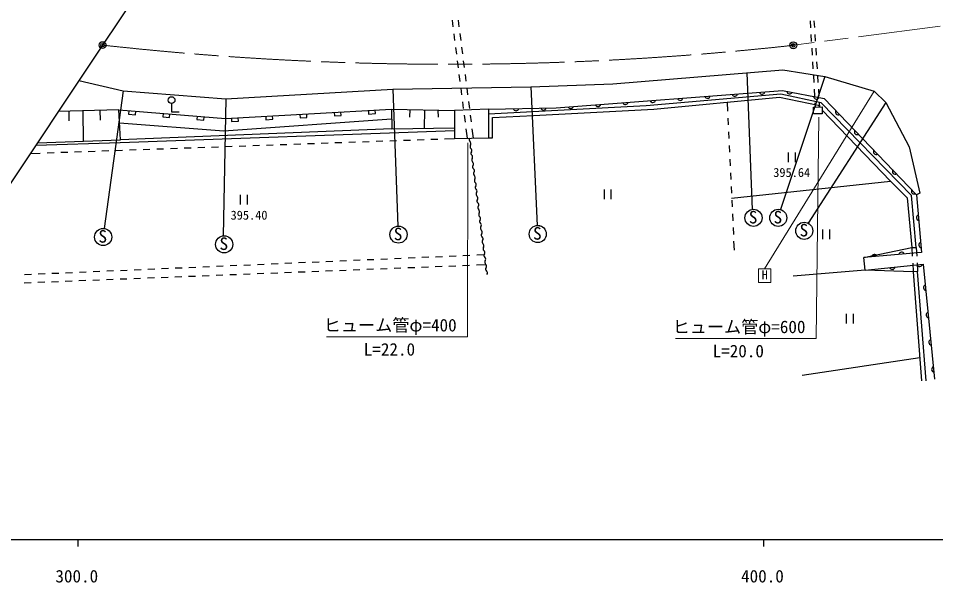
# Model space of a CAD drawing. Units: millimetres, scale not verified. Extents: x 40000 to 680000, y 20000 to 380000.
# Drawn here: x 359323 to 493106, y 198715 to 281098 of the extents above; entities that cross this region are included whole.
import ezdxf
from ezdxf.enums import TextEntityAlignment as Align

# ---------------------------------------------------------------- set-up
doc = ezdxf.new("R2010")
doc.units = ezdxf.units.MM
doc.header["$LTSCALE"] = 1000
doc.header["$PDMODE"] = 32
doc.header["$PDSIZE"] = 500
doc.linetypes.add('CHAIN', pattern=[18.5, 12, -1.5, 3.5, -1.5])
for name, color, linetype, lineweight in [('M-BGD', 7, 'Continuous', 25), ('M-BMK', 2, 'CHAIN', 13), ('M-BMK-SRVR', 3, 'Continuous', 25), ('M-STR-HTXT', 7, 'Continuous', 13), ('M-TTL-BAND', 7, 'Continuous', 25)]:
    doc.layers.add(name, color=color, linetype=linetype, lineweight=lineweight)
doc.layers.add('M-OTRS', color=6, linetype='Continuous')
doc.styles.add('ＭＳ ゴシック', font='')
doc.styles.add('ＭＳ 明朝', font='')
doc.styles.get('ＭＳ ゴシック').set_extended_font_data('MS Gothic')
doc.styles.get('ＭＳ 明朝').set_extended_font_data('MS Mincho')

msp = doc.modelspace()

# ---------------------------------------------------------------- linework, layer by layer
at = {"layer": 'M-BGD'}
for p, q in [((422750, 279833), (422623, 280825)), ((423455, 280853), (423581, 279861)), ((474798, 280723), (474856, 279725)), ((475472, 279737), (475408, 280735)), ((423003, 277849), (422877, 278841)), ((423708, 278869), (423835, 277877)), ((474915, 278727), (474973, 277729)), ((475600, 277741), (475536, 278739)), ((423256, 275866), (423130, 276858)), ((423961, 276885), (424088, 275893)), ((475032, 276730), (475091, 275732)), ((475728, 275745), (475664, 276743)), ((423509, 273882), (423383, 274874)), ((424214, 274901), (424341, 273909)), ((475149, 274734), (475208, 273735)), ((475855, 273749), (475792, 274747)), ((424467, 272917), (424594, 271925)), ((446013, 271513), (470816, 273566)), ((465573, 273132), (466322, 253209)), ((470816, 273566), (476938, 272619)), ((368145, 272003), (374604, 270506)), ((423763, 271898), (423636, 272890)), ((476938, 272619), (470456, 253190)), ((475266, 272737), (475325, 271739)), ((475983, 271753), (475919, 272751)), ((476938, 272619), (484146, 270455)), ((374604, 270506), (371847, 250411)), ((374604, 270506), (389582, 269322)), ((389582, 269322), (413957, 270772)), ((413957, 270772), (434043, 271085)), ((413957, 270772), (414667, 250773)), ((424016, 269914), (423889, 270906)), ((424720, 270933), (424847, 269941)), ((434043, 271085), (446013, 271513)), ((434043, 271085), (435004, 250858)), ((475383, 270741), (475442, 269742)), ((476111, 269757), (476047, 270755)), ((484146, 270455), (485857, 268822)), ((389582, 269322), (389205, 249347)), ((424269, 267930), (424142, 268922)), ((424973, 268949), (425100, 267957)), ((470529, 270010), (450895, 268334)), ((451997, 267839), (470350, 269584)), ((470350, 269584), (475968, 268429)), ((476402, 268762), (470529, 270010)), ((373955, 267729), (365131, 267477)), ((368708, 267580), (368782, 263175)), ((371189, 267650), (371260, 266213)), ((374236, 263382), (373955, 267729)), ((375450, 267609), (375410, 267111)), ((381666, 268656), (381666, 267471)), ((410373, 267629), (410400, 267129)), ((411399, 267185), (411371, 267684)), ((413728, 267814), (413771, 264945)), ((413728, 267814), (422923, 267648)), ((416440, 267765), (416373, 266671)), ((418568, 267727), (418523, 265038)), ((420523, 267691), (420544, 266650)), ((427903, 267824), (422923, 267648)), ((422923, 267648), (422946, 263564)), ((427903, 267824), (427884, 263642)), ((450895, 268334), (427900, 267098)), ((434436, 266893), (451997, 267839)), ((462681, 268855), (462743, 267541)), ((485857, 268822), (474513, 251209)), ((475266, 268151), (476558, 268173)), ((475283, 267144), (475266, 268151)), ((475500, 268744), (475535, 268155)), ((475968, 268429), (476213, 268167)), ((476213, 268167), (476175, 268759)), ((489596, 255215), (476402, 268762)), ((476558, 268173), (476575, 267166)), ((476566, 267690), (486530, 257347)), ((485857, 268822), (489237, 262358)), ((366662, 267521), (366688, 266112)), ((375410, 267111), (376407, 267031)), ((376407, 267031), (376447, 267529)), ((380434, 267208), (380394, 266710)), ((380394, 266710), (381391, 266630)), ((381391, 266630), (381431, 267128)), ((381666, 267471), (382767, 267471)), ((385418, 266808), (385378, 266309)), ((385378, 266309), (386374, 266229)), ((386374, 266229), (386414, 266728)), ((389305, 264684), (413749, 266424)), ((390403, 266526), (390431, 266026)), ((391429, 266081), (391402, 266581)), ((395395, 266801), (395423, 266302)), ((395423, 266302), (396422, 266357)), ((396422, 266357), (396394, 266857)), ((400388, 267077), (400415, 266578)), ((400415, 266578), (401414, 266633)), ((401414, 266633), (401386, 267132)), ((405380, 267353), (405408, 266854)), ((405408, 266854), (406406, 266909)), ((406406, 266909), (406379, 267408)), ((410400, 267129), (411399, 267185)), ((424522, 265946), (424395, 266938)), ((425227, 266965), (425353, 265973)), ((428458, 266630), (434436, 266893)), ((428458, 263646), (428458, 266630)), ((462791, 266542), (462839, 265543)), ((476575, 267166), (475283, 267144)), ((374077, 265847), (389305, 264684)), ((413771, 264945), (374236, 263382)), ((390431, 266026), (391429, 266081)), ((413771, 264945), (422937, 265123)), ((424822, 263593), (424649, 264954)), ((425480, 264982), (425655, 263607)), ((374164, 262966), (422939, 264737)), ((421489, 263512), (422946, 263564)), ((422946, 263564), (427884, 263642)), ((427884, 263642), (428458, 263646)), ((462886, 264544), (462934, 263546)), ((361857, 262563), (374164, 262966)), ((362095, 262921), (374236, 263382)), ((385512, 262243), (386511, 262279)), ((387511, 262314), (388510, 262349)), ((389509, 262384), (390509, 262420)), ((391508, 262455), (392507, 262490)), ((393507, 262525), (394506, 262561)), ((395506, 262596), (396505, 262631)), ((397504, 262666), (398504, 262702)), ((399503, 262737), (400503, 262772)), ((401502, 262807), (402501, 262843)), ((403501, 262878), (404500, 262913)), ((405499, 262948), (406499, 262984)), ((407498, 263019), (408498, 263054)), ((409497, 263089), (410496, 263125)), ((411496, 263160), (412495, 263195)), ((413494, 263230), (414494, 263266)), ((415493, 263301), (416493, 263336)), ((417492, 263371), (418491, 263407)), ((419491, 263442), (420490, 263477)), ((462981, 262547), (463029, 261548)), ((489237, 262358), (490791, 255565)), ((361070, 261381), (362526, 261433)), ((363526, 261468), (364525, 261503)), ((365524, 261538), (366524, 261574)), ((367523, 261609), (368522, 261644)), ((369522, 261679), (370521, 261715)), ((371521, 261750), (372520, 261785)), ((373519, 261820), (374519, 261856)), ((375518, 261891), (376517, 261926)), ((377517, 261961), (378516, 261997)), ((379516, 262032), (380515, 262067)), ((381514, 262102), (382514, 262138)), ((383513, 262173), (384512, 262208)), ((471594, 261514), (471594, 260114)), ((472644, 260114), (472644, 261514)), ((463076, 260549), (463124, 259550)), ((463171, 258551), (463219, 257552)), ((463348, 254832), (486530, 257347)), ((486530, 257347), (488952, 254872)), ((444738, 256104), (444738, 254704)), ((445788, 254704), (445788, 256104)), ((463266, 256553), (463314, 255555)), ((490791, 255565), (490317, 255354)), ((391697, 255319), (391697, 253919)), ((392747, 253919), (392747, 255319)), ((463361, 254556), (463409, 253557)), ((488952, 254872), (489632, 247641)), ((490287, 247649), (489596, 255215)), ((463456, 252558), (463504, 251559)), ((435004, 250858), (435647, 250737)), ((463551, 250560), (463599, 249561)), ((476620, 250273), (476620, 248873)), ((477670, 248873), (477670, 250273)), ((463647, 248563), (463709, 247248)), ((482614, 246202), (489632, 247641)), ((489632, 247641), (490287, 247649)), ((489632, 247641), (489700, 246376)), ((490287, 247649), (490356, 246396)), ((416177, 246130), (417176, 246173)), ((418175, 246216), (419174, 246260)), ((420174, 246303), (421173, 246346)), ((422172, 246390), (423171, 246433)), ((424170, 246476), (425169, 246520)), ((426168, 246563), (427296, 246612)), ((482808, 244332), (482614, 246202)), ((386206, 244829), (387205, 244872)), ((388204, 244916), (389203, 244959)), ((390202, 245002), (391201, 245046)), ((392200, 245089), (393199, 245132)), ((394198, 245176), (395197, 245219)), ((396196, 245263), (397195, 245306)), ((398194, 245349), (399193, 245393)), ((400192, 245436), (401191, 245479)), ((402190, 245523), (403190, 245566)), ((404189, 245609), (405188, 245653)), ((406187, 245696), (407186, 245739)), ((408185, 245783), (409184, 245826)), ((410183, 245869), (411182, 245913)), ((412181, 245956), (413180, 246000)), ((414179, 246043), (415178, 246086)), ((421126, 244853), (420126, 244813)), ((423124, 244932), (422125, 244892)), ((425123, 245010), (424123, 244971)), ((427488, 245104), (426122, 245050)), ((489753, 245377), (489821, 244112)), ((490410, 245398), (490478, 244145)), ((360230, 243702), (361229, 243745)), ((362228, 243789), (363227, 243832)), ((364226, 243875), (365225, 243919)), ((366224, 243962), (367223, 244005)), ((368222, 244049), (369221, 244092)), ((370221, 244135), (371220, 244179)), ((372219, 244222), (373218, 244265)), ((374217, 244309), (375216, 244352)), ((376215, 244396), (377214, 244439)), ((378213, 244482), (379212, 244526)), ((380211, 244569), (381210, 244612)), ((382209, 244656), (383208, 244699)), ((384207, 244742), (385206, 244786)), ((387152, 243512), (386153, 243473)), ((389151, 243591), (388151, 243552)), ((391149, 243670), (390150, 243631)), ((393147, 243749), (392148, 243709)), ((395146, 243828), (394147, 243788)), ((397144, 243907), (396145, 243867)), ((399143, 243985), (398144, 243946)), ((401141, 244064), (400142, 244025)), ((403140, 244143), (402140, 244104)), ((405138, 244222), (404139, 244183)), ((407137, 244301), (406137, 244261)), ((409135, 244380), (408136, 244340)), ((411133, 244459), (410134, 244419)), ((413132, 244537), (412133, 244498)), ((415130, 244616), (414131, 244577)), ((417129, 244695), (416130, 244656)), ((419127, 244774), (418128, 244735)), ((482808, 244332), (472329, 243472)), ((489821, 244112), (482808, 244332)), ((490478, 244145), (489821, 244112)), ((489821, 244112), (491044, 228186)), ((491718, 228165), (490478, 244145)), ((361172, 242487), (360173, 242448)), ((363171, 242566), (362172, 242527)), ((365169, 242645), (364170, 242605)), ((367168, 242724), (366168, 242684)), ((369166, 242803), (368167, 242763)), ((371165, 242881), (370165, 242842)), ((373163, 242960), (372164, 242921)), ((375161, 243039), (374162, 243000)), ((377160, 243118), (376161, 243079)), ((379158, 243197), (378159, 243157)), ((381157, 243276), (380158, 243236)), ((383155, 243355), (382156, 243315)), ((385154, 243433), (384154, 243394)), ((480056, 237951), (480056, 236551)), ((481106, 236551), (481106, 237951)), ((490785, 231560), (473636, 228960))]:
    msp.add_line(p, q, dxfattribs=at)
at = {"layer": 'M-BGD', "lineweight": 13}
for p, q in [((484146, 270455), (468133, 244544)), ((467257, 244544), (469055, 244544)), ((467257, 242556), (467257, 244544)), ((469055, 244544), (469055, 242556)), ((469055, 242556), (467257, 242556))]:
    msp.add_line(p, q, dxfattribs=at)
at = {"layer": 'M-BGD'}
for points in [[(427903, 267824), (437761, 268054), (470769, 270555), (476837, 269396), (490317, 255354), (491042, 246912), (482614, 246202)], [(373955, 267729), (389528, 266477), (413728, 267814)], [(482808, 244332), (491278, 245235), (492958, 228402)]]:
    msp.add_lwpolyline(points, dxfattribs=at)
for centre, radius in [((381666, 269156), 500), ((466536, 251978), 1250), ((470150, 251978), 1250), ((371689, 249171), 1250), ((414758, 249527), 1250), ((435076, 249610), 1250), ((473941, 250082), 1250), ((389343, 248105), 1250)]:
    msp.add_circle(centre, radius, dxfattribs=at)
for centre, radius, start, end in [((467805, 270448), 417, 200.5947, 348.07429), ((471809, 270476), 417, 185.44559, 332.92518), ((451851, 269239), 417, 200.5947, 348.07429), ((455840, 269541), 417, 200.5947, 348.07429), ((459828, 269843), 417, 200.5947, 348.07429), ((463817, 270146), 417, 200.5947, 348.07429), ((475738, 269725), 417, 185.44559, 332.92518), ((431899, 268034), 417, 197.5958, 345.07539), ((435898, 268127), 417, 197.5958, 345.07539), ((439886, 268332), 417, 200.5947, 348.07429), ((443874, 268634), 417, 200.5947, 348.07429), ((447863, 268936), 417, 200.5947, 348.07429), ((478901, 267414), 417, 150.09016, 297.56975), ((425429, 263383), 364, 143.73251, 230.76352), ((481671, 264529), 417, 150.09016, 297.56975), ((425555, 262389), 364, 143.73251, 230.76352), ((424968, 262819), 364, 323.73251, 50.76352), ((425682, 261395), 364, 143.73251, 230.76352), ((425095, 261825), 364, 323.73251, 50.76352), ((425221, 260831), 364, 323.73251, 50.76352), ((484441, 261643), 417, 150.09016, 297.56975), ((425808, 260400), 364, 143.73251, 230.76352), ((425935, 259406), 364, 143.73251, 230.76352), ((425348, 259837), 364, 323.73251, 50.76352), ((426061, 258412), 364, 143.73251, 230.76352), ((425474, 258843), 364, 323.73251, 50.76352), ((487211, 258758), 417, 150.09016, 297.56975), ((426187, 257418), 364, 143.73251, 230.76352), ((425601, 257848), 364, 323.73251, 50.76352), ((425727, 256854), 364, 323.73251, 50.76352), ((426314, 256424), 364, 143.73251, 230.76352), ((426440, 255429), 364, 143.73251, 230.76352), ((425854, 255860), 364, 323.73251, 50.76352), ((489981, 255872), 417, 150.09016, 297.56975), ((426567, 254435), 364, 143.73251, 230.76352), ((425980, 254866), 364, 323.73251, 50.76352), ((426693, 253441), 364, 143.73251, 230.76352), ((426106, 253871), 364, 323.73251, 50.76352), ((426233, 252877), 364, 323.73251, 50.76352), ((426820, 252447), 364, 143.73251, 230.76352), ((426946, 251453), 364, 143.73251, 230.76352), ((426359, 251883), 364, 323.73251, 50.76352), ((490723, 251982), 417, 111.16923, 258.64882), ((427073, 250458), 364, 143.73251, 230.76352), ((426486, 250889), 364, 323.73251, 50.76352), ((426612, 249895), 364, 323.73251, 50.76352), ((427199, 249464), 364, 143.73251, 230.76352), ((426739, 248900), 364, 323.73251, 50.76352), ((427325, 248470), 364, 143.73251, 230.76352), ((427452, 247476), 364, 143.73251, 230.76352), ((426865, 247906), 364, 323.73251, 50.76352), ((491066, 247997), 417, 111.16923, 258.64882), ((427578, 246482), 364, 143.73251, 230.76352), ((426992, 246912), 364, 323.73251, 50.76352), ((427118, 245918), 364, 323.73251, 50.76352), ((484155, 246215), 417, 21.07223, 168.55182), ((488141, 246551), 417, 21.07223, 168.55182), ((427705, 245487), 364, 143.73251, 230.76352), ((427244, 244924), 364, 323.73251, 50.76352), ((490750, 245296), 417, 202.3449, 349.82449), ((427831, 244493), 364, 143.73251, 230.76352), ((427371, 243929), 364, 323.73251, 50.76352), ((486773, 244872), 417, 202.3449, 349.82449), ((491740, 241782), 417, 111.95812, 259.43771), ((492137, 237802), 417, 111.95812, 259.43771), ((492534, 233822), 417, 111.95812, 259.43771), ((492931, 229841), 417, 111.95812, 259.43771)]:
    msp.add_arc(centre, radius, start, end, dxfattribs=at)
at = {"layer": 'M-BMK'}
msp.add_line((493753, 279970), (472341, 277159), dxfattribs=at)
msp.add_arc((422096, 731753), 457362, 263.66098, 276.30716, dxfattribs=at)
at = {"layer": 'M-BMK-SRVR'}
for p, q in [((399642, 319287), (371598, 277187)), ((371598, 277187), (344259, 236145))]:
    msp.add_line(p, q, dxfattribs=at)
for centre in [(371598, 277187), (472341, 277159)]:
    msp.add_circle(centre, 500, dxfattribs=at)
for p in [(371598, 277187), (472341, 277159)]:
    msp.add_point(p, dxfattribs=at)
at = {"layer": 'M-OTRS'}
msp.add_point((371598, 277187), dxfattribs=at)
at = {"layer": 'M-STR-HTXT'}
for p, q in [((475691, 234379), (476064, 266647)), ((424817, 234627), (424877, 262930)), ((404286, 234627), (424817, 234627)), ((455160, 234379), (475691, 234379))]:
    msp.add_line(p, q, dxfattribs=at)
at = {"layer": 'M-TTL-BAND'}
for p, q in [((40000, 205000), (579000, 205000)), ((368000, 205000), (368000, 204000)), ((468000, 205000), (468000, 204000))]:
    msp.add_line(p, q, dxfattribs=at)

# ---------------------------------------------------------------- texts
at = {"layer": 'M-BGD'}
for s, height, style, p in [('395.64', 1320, 'ＭＳ ゴシック', (469417, 257541)), ('395.40', 1320, 'ＭＳ ゴシック', (390274, 251311)), ('S', 1833, 'ＭＳ ゴシック', (465857, 250604)), ('S', 1833, 'ＭＳ ゴシック', (469471, 250604)), ('S', 1833, 'ＭＳ ゴシック', (371010, 247798)), ('S', 1833, 'ＭＳ ゴシック', (414080, 248153)), ('S', 1833, 'ＭＳ ゴシック', (434397, 248237)), ('S', 1833, 'ＭＳ ゴシック', (473263, 248709)), ('S', 1833, 'ＭＳ ゴシック', (388665, 246731)), ('H', 1320, 'ＭＳ 明朝', (467730, 242615))]:
    msp.add_text(s, height=height, dxfattribs=dict(at, style=style)).set_placement(p, align=Align.BOTTOM_LEFT)
at = {"layer": 'M-STR-HTXT', "style": 'ＭＳ ゴシック'}
for s, p in [('ヒューム管φ=400', (403862, 234841)), ('ヒューム管φ=600', (454736, 234593)), ('L=22.0', (409704, 231310)), ('L=20.0', (460578, 231062))]:
    msp.add_text(s, height=1833, dxfattribs=at).set_placement(p, align=Align.BOTTOM_LEFT)
at = {"layer": 'M-TTL-BAND', "style": 'ＭＳ ゴシック'}
for s, p in [('300.0', (367844, 198195)), ('400.0', (467844, 198195))]:
    msp.add_text(s, height=1833, dxfattribs=at).set_placement(p, align=Align.BOTTOM_CENTER)

doc.saveas('drawing.dxf')
